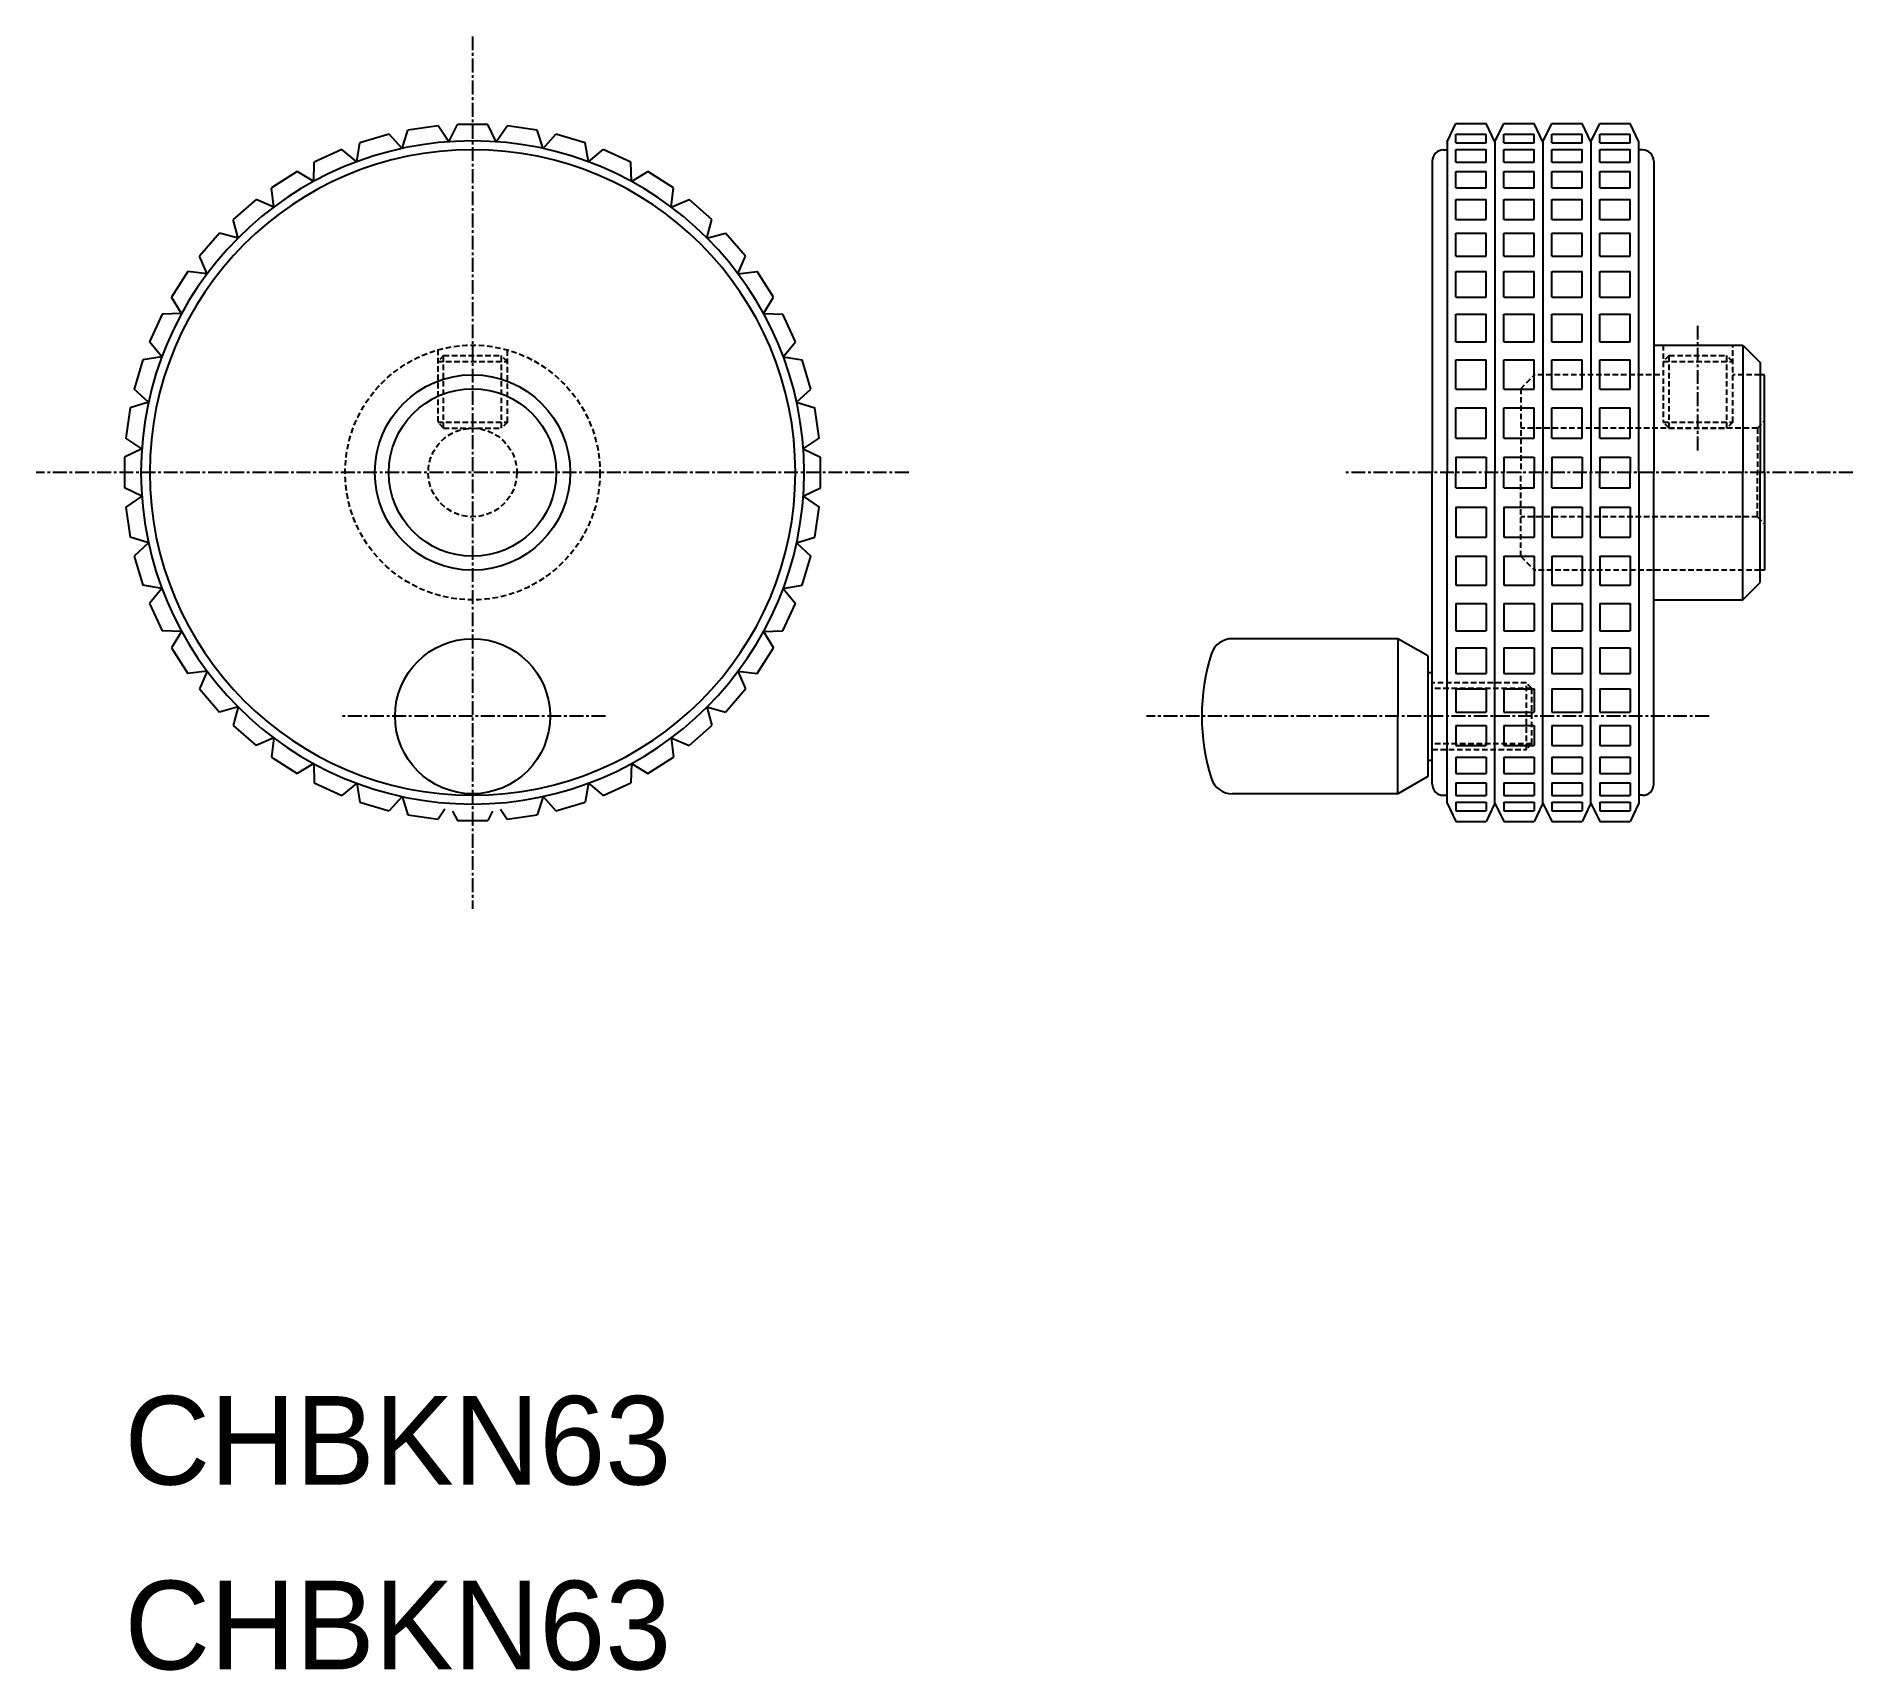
# Model space of a CAD drawing. Extents: x -5392 to -5228, y -1269 to -1122.
import ezdxf
from ezdxf.enums import TextEntityAlignment as Align

# ---------------------------------------------------------------- set-up
doc = ezdxf.new("R2010")
doc.units = 0
doc.linetypes.add('CENTER', pattern=[2, 1.25, -0.25, 0.25, -0.25])
doc.linetypes.add('DASHED', pattern=[0.75, 0.5, -0.25])
doc.layers.get('0').update_dxf_attribs({"linetype": 'CONTINUOUS'})
doc.layers.add('CENTER', color=1, linetype='CENTER')

msp = doc.modelspace()

# ---------------------------------------------------------------- linework, layer by layer
at = {"color": 7, "linetype": 'CONTINUOUS'}
for p, q in [((-5360.38, -1130.62), (-5363.01, -1131.39)), ((-5359.2, -1131.91), (-5360.38, -1130.62)), ((-5359.2, -1131.91), (-5358.67, -1130.25)), ((-5355.96, -1129.86), (-5358.67, -1130.25)), ((-5354.98, -1131.3), (-5355.96, -1129.86)), ((-5354.98, -1131.3), (-5354.21, -1129.73)), ((-5351.47, -1129.73), (-5354.21, -1129.73)), ((-5350.71, -1131.3), (-5351.47, -1129.73)), ((-5350.71, -1131.3), (-5349.73, -1129.86)), ((-5347.01, -1130.25), (-5349.73, -1129.86)), ((-5346.48, -1131.91), (-5347.01, -1130.25)), ((-5346.48, -1131.91), (-5345.31, -1130.62)), ((-5342.68, -1131.39), (-5345.31, -1130.62)), ((-5264.88, -1131.3), (-5264.09, -1129.65)), ((-5264.09, -1129.65), (-5261.34, -1129.65)), ((-5264.09, -1131.39), (-5264.09, -1130.62)), ((-5264.09, -1130.62), (-5261.34, -1130.62)), ((-5260.55, -1131.3), (-5261.34, -1129.65)), ((-5261.34, -1131.39), (-5261.34, -1130.62)), ((-5260.55, -1131.3), (-5259.76, -1129.65)), ((-5259.76, -1129.65), (-5257.01, -1129.65)), ((-5259.76, -1131.39), (-5259.76, -1130.62)), ((-5259.76, -1130.62), (-5257.01, -1130.62)), ((-5256.22, -1131.3), (-5257.01, -1129.65)), ((-5257.01, -1131.39), (-5257.01, -1130.62)), ((-5256.22, -1131.3), (-5255.43, -1129.65)), ((-5255.43, -1129.65), (-5252.67, -1129.65)), ((-5255.43, -1130.62), (-5252.67, -1130.62)), ((-5255.43, -1131.39), (-5255.43, -1130.62)), ((-5251.89, -1131.3), (-5252.67, -1129.65)), ((-5252.67, -1131.39), (-5252.67, -1130.62)), ((-5251.89, -1131.3), (-5251.1, -1129.65)), ((-5251.1, -1129.65), (-5248.34, -1129.65)), ((-5251.1, -1130.62), (-5248.34, -1130.62)), ((-5251.1, -1131.39), (-5251.1, -1130.62)), ((-5247.56, -1131.3), (-5248.34, -1129.65)), ((-5248.34, -1131.39), (-5248.34, -1130.62)), ((-5364.65, -1132), (-5367.14, -1133.14)), ((-5363.3, -1133.11), (-5364.65, -1132)), ((-5363.3, -1133.11), (-5363.01, -1131.39)), ((-5342.39, -1133.11), (-5342.68, -1131.39)), ((-5342.39, -1133.11), (-5341.04, -1132)), ((-5338.54, -1133.14), (-5341.04, -1132)), ((-5265.19, -1132.02), (-5264.88, -1132.02)), ((-5264.88, -1131.3), (-5264.88, -1161.15)), ((-5264.09, -1131.39), (-5261.34, -1131.39)), ((-5264.09, -1133.14), (-5264.09, -1132)), ((-5264.09, -1132), (-5261.34, -1132)), ((-5261.34, -1133.14), (-5261.34, -1132)), ((-5260.55, -1131.3), (-5260.55, -1161.15)), ((-5259.76, -1131.39), (-5257.01, -1131.39)), ((-5259.76, -1133.14), (-5259.76, -1132)), ((-5259.76, -1132), (-5257.01, -1132)), ((-5257.01, -1133.14), (-5257.01, -1132)), ((-5256.22, -1131.3), (-5256.22, -1161.15)), ((-5255.43, -1131.39), (-5252.67, -1131.39)), ((-5255.43, -1132), (-5252.67, -1132)), ((-5255.43, -1133.14), (-5255.43, -1132)), ((-5252.67, -1133.14), (-5252.67, -1132)), ((-5251.89, -1131.3), (-5251.89, -1161.15)), ((-5251.1, -1131.39), (-5248.34, -1131.39)), ((-5251.1, -1132), (-5248.34, -1132)), ((-5251.1, -1133.14), (-5251.1, -1132)), ((-5248.34, -1133.14), (-5248.34, -1132)), ((-5247.56, -1161.15), (-5247.56, -1131.3)), ((-5247.24, -1132.02), (-5247.56, -1132.02)), ((-5368.68, -1133.98), (-5370.98, -1135.46)), ((-5367.18, -1134.89), (-5368.68, -1133.98)), ((-5367.18, -1134.89), (-5367.14, -1133.14)), ((-5338.5, -1134.89), (-5338.54, -1133.14)), ((-5338.5, -1134.89), (-5337.01, -1133.98)), ((-5334.7, -1135.46), (-5337.01, -1133.98)), ((-5266.22, -1133.04), (-5266.22, -1161.15)), ((-5264.09, -1133.14), (-5261.34, -1133.14)), ((-5264.09, -1133.98), (-5261.34, -1133.98)), ((-5264.09, -1135.46), (-5264.09, -1133.98)), ((-5261.34, -1135.46), (-5261.34, -1133.98)), ((-5259.76, -1133.14), (-5257.01, -1133.14)), ((-5259.76, -1135.46), (-5259.76, -1133.98)), ((-5259.76, -1133.98), (-5257.01, -1133.98)), ((-5257.01, -1135.46), (-5257.01, -1133.98)), ((-5255.43, -1133.14), (-5252.67, -1133.14)), ((-5255.43, -1133.98), (-5252.67, -1133.98)), ((-5255.43, -1135.46), (-5255.43, -1133.98)), ((-5252.67, -1135.46), (-5252.67, -1133.98)), ((-5251.1, -1133.14), (-5248.34, -1133.14)), ((-5251.1, -1133.98), (-5248.34, -1133.98)), ((-5251.1, -1135.46), (-5251.1, -1133.98)), ((-5248.34, -1135.46), (-5248.34, -1133.98)), ((-5246.22, -1133.04), (-5246.22, -1161.15)), ((-5370.78, -1137.2), (-5370.98, -1135.46)), ((-5334.91, -1137.2), (-5334.7, -1135.46)), ((-5264.09, -1135.46), (-5261.34, -1135.46)), ((-5259.76, -1135.46), (-5257.01, -1135.46)), ((-5255.43, -1135.46), (-5252.67, -1135.46)), ((-5251.1, -1135.46), (-5248.34, -1135.46)), ((-5372.38, -1136.51), (-5374.46, -1138.31)), ((-5370.78, -1137.2), (-5372.38, -1136.51)), ((-5334.91, -1137.2), (-5333.3, -1136.51)), ((-5331.23, -1138.31), (-5333.3, -1136.51)), ((-5264.09, -1138.31), (-5264.09, -1136.51)), ((-5264.09, -1136.51), (-5261.34, -1136.51)), ((-5261.34, -1138.31), (-5261.34, -1136.51)), ((-5259.76, -1138.31), (-5259.76, -1136.51)), ((-5259.76, -1136.51), (-5257.01, -1136.51)), ((-5257.01, -1138.31), (-5257.01, -1136.51)), ((-5255.43, -1136.51), (-5252.67, -1136.51)), ((-5255.43, -1138.31), (-5255.43, -1136.51)), ((-5252.67, -1138.31), (-5252.67, -1136.51)), ((-5251.1, -1136.51), (-5248.34, -1136.51)), ((-5251.1, -1138.31), (-5251.1, -1136.51)), ((-5248.34, -1138.31), (-5248.34, -1136.51)), ((-5374, -1139.99), (-5374.46, -1138.31)), ((-5331.68, -1139.99), (-5331.23, -1138.31)), ((-5264.09, -1138.31), (-5261.34, -1138.31)), ((-5259.76, -1138.31), (-5257.01, -1138.31)), ((-5255.43, -1138.31), (-5252.67, -1138.31)), ((-5251.1, -1138.31), (-5248.34, -1138.31)), ((-5375.69, -1139.54), (-5377.49, -1141.61)), ((-5374, -1139.99), (-5375.69, -1139.54)), ((-5331.68, -1139.99), (-5330, -1139.54)), ((-5328.2, -1141.61), (-5330, -1139.54)), ((-5264.09, -1141.61), (-5264.09, -1139.54)), ((-5264.09, -1139.54), (-5261.34, -1139.54)), ((-5261.34, -1141.61), (-5261.34, -1139.54)), ((-5259.76, -1141.61), (-5259.76, -1139.54)), ((-5259.76, -1139.54), (-5257.01, -1139.54)), ((-5257.01, -1141.61), (-5257.01, -1139.54)), ((-5255.43, -1139.54), (-5252.67, -1139.54)), ((-5255.43, -1141.61), (-5255.43, -1139.54)), ((-5252.67, -1141.61), (-5252.67, -1139.54)), ((-5251.1, -1139.54), (-5248.34, -1139.54)), ((-5251.1, -1141.61), (-5251.1, -1139.54)), ((-5248.34, -1141.61), (-5248.34, -1139.54)), ((-5376.8, -1143.22), (-5377.49, -1141.61)), ((-5328.89, -1143.22), (-5328.2, -1141.61)), ((-5264.09, -1141.61), (-5261.34, -1141.61)), ((-5259.76, -1141.61), (-5257.01, -1141.61)), ((-5255.43, -1141.61), (-5252.67, -1141.61)), ((-5251.1, -1141.61), (-5248.34, -1141.61)), ((-5378.53, -1143.01), (-5380.02, -1145.32)), ((-5376.8, -1143.22), (-5378.53, -1143.01)), ((-5328.89, -1143.22), (-5327.15, -1143.01)), ((-5325.67, -1145.32), (-5327.15, -1143.01)), ((-5264.09, -1143.01), (-5261.34, -1143.01)), ((-5264.09, -1145.32), (-5264.09, -1143.01)), ((-5261.34, -1145.32), (-5261.34, -1143.01)), ((-5259.76, -1143.01), (-5257.01, -1143.01)), ((-5259.76, -1145.32), (-5259.76, -1143.01)), ((-5257.01, -1145.32), (-5257.01, -1143.01)), ((-5255.43, -1143.01), (-5252.67, -1143.01)), ((-5255.43, -1145.32), (-5255.43, -1143.01)), ((-5252.67, -1145.32), (-5252.67, -1143.01)), ((-5251.1, -1143.01), (-5248.34, -1143.01)), ((-5251.1, -1145.32), (-5251.1, -1143.01)), ((-5248.34, -1145.32), (-5248.34, -1143.01)), ((-5379.11, -1146.81), (-5380.02, -1145.32)), ((-5326.58, -1146.81), (-5325.67, -1145.32)), ((-5264.09, -1145.32), (-5261.34, -1145.32)), ((-5259.76, -1145.32), (-5257.01, -1145.32)), ((-5255.43, -1145.32), (-5252.67, -1145.32)), ((-5251.1, -1145.32), (-5248.34, -1145.32)), ((-5380.85, -1146.85), (-5381.99, -1149.35)), ((-5379.11, -1146.81), (-5380.85, -1146.85)), ((-5326.58, -1146.81), (-5324.83, -1146.85)), ((-5323.69, -1149.35), (-5324.83, -1146.85)), ((-5264.09, -1149.35), (-5264.09, -1146.85)), ((-5264.09, -1146.85), (-5261.34, -1146.85)), ((-5261.34, -1149.35), (-5261.34, -1146.85)), ((-5259.76, -1149.35), (-5259.76, -1146.85)), ((-5259.76, -1146.85), (-5257.01, -1146.85)), ((-5257.01, -1149.35), (-5257.01, -1146.85)), ((-5255.43, -1146.85), (-5252.67, -1146.85)), ((-5255.43, -1149.35), (-5255.43, -1146.85)), ((-5252.67, -1149.35), (-5252.67, -1146.85)), ((-5251.1, -1146.85), (-5248.34, -1146.85)), ((-5251.1, -1149.35), (-5251.1, -1146.85)), ((-5248.34, -1149.35), (-5248.34, -1146.85)), ((-5380.88, -1150.7), (-5382.6, -1150.98)), ((-5380.88, -1150.7), (-5381.99, -1149.35)), ((-5324.8, -1150.7), (-5323.69, -1149.35)), ((-5324.8, -1150.7), (-5323.08, -1150.98)), ((-5264.09, -1149.35), (-5261.34, -1149.35)), ((-5259.76, -1149.35), (-5257.01, -1149.35)), ((-5255.43, -1149.35), (-5252.67, -1149.35)), ((-5251.1, -1149.35), (-5248.34, -1149.35)), ((-5246.22, -1149.65), (-5238.19, -1149.65)), ((-5238.19, -1149.65), (-5236.61, -1151.23)), ((-5238.19, -1149.65), (-5238.19, -1161.15)), ((-5382.6, -1150.98), (-5383.38, -1153.62)), ((-5322.31, -1153.62), (-5323.08, -1150.98)), ((-5264.09, -1150.98), (-5261.34, -1150.98)), ((-5264.09, -1153.62), (-5264.09, -1150.98)), ((-5261.34, -1153.62), (-5261.34, -1150.98)), ((-5259.76, -1153.62), (-5259.76, -1150.98)), ((-5259.76, -1150.98), (-5257.01, -1150.98)), ((-5257.01, -1153.62), (-5257.01, -1150.98)), ((-5255.43, -1150.98), (-5252.67, -1150.98)), ((-5255.43, -1153.62), (-5255.43, -1150.98)), ((-5252.67, -1153.62), (-5252.67, -1150.98)), ((-5251.1, -1150.98), (-5248.34, -1150.98)), ((-5251.1, -1153.62), (-5251.1, -1150.98)), ((-5248.34, -1153.62), (-5248.34, -1150.98)), ((-5236.61, -1151.23), (-5236.61, -1161.15)), ((-5236.23, -1152.33), (-5236.61, -1152.33)), ((-5236.23, -1161.15), (-5236.23, -1152.33)), ((-5382.08, -1154.79), (-5383.38, -1153.62)), ((-5323.6, -1154.79), (-5322.31, -1153.62)), ((-5264.09, -1153.62), (-5261.34, -1153.62)), ((-5259.76, -1153.62), (-5257.01, -1153.62)), ((-5255.43, -1153.62), (-5252.67, -1153.62)), ((-5251.1, -1153.62), (-5248.34, -1153.62)), ((-5383.75, -1155.32), (-5384.14, -1158.04)), ((-5382.08, -1154.79), (-5383.75, -1155.32)), ((-5323.6, -1154.79), (-5321.94, -1155.32)), ((-5321.55, -1158.04), (-5321.94, -1155.32)), ((-5264.09, -1158.04), (-5264.09, -1155.32)), ((-5264.09, -1155.32), (-5261.34, -1155.32)), ((-5261.34, -1158.04), (-5261.34, -1155.32)), ((-5259.76, -1158.04), (-5259.76, -1155.32)), ((-5259.76, -1155.32), (-5257.01, -1155.32)), ((-5257.01, -1158.04), (-5257.01, -1155.32)), ((-5255.43, -1155.32), (-5252.67, -1155.32)), ((-5255.43, -1158.04), (-5255.43, -1155.32)), ((-5252.67, -1158.04), (-5252.67, -1155.32)), ((-5251.1, -1155.32), (-5248.34, -1155.32)), ((-5251.1, -1158.04), (-5251.1, -1155.32)), ((-5248.34, -1158.04), (-5248.34, -1155.32)), ((-5382.69, -1159.02), (-5384.26, -1159.78)), ((-5382.69, -1159.02), (-5384.14, -1158.04)), ((-5322.99, -1159.02), (-5321.55, -1158.04)), ((-5322.99, -1159.02), (-5321.42, -1159.78)), ((-5264.09, -1158.04), (-5261.34, -1158.04)), ((-5259.76, -1158.04), (-5257.01, -1158.04)), ((-5255.43, -1158.04), (-5252.67, -1158.04)), ((-5251.1, -1158.04), (-5248.34, -1158.04)), ((-5384.26, -1159.78), (-5384.26, -1162.52)), ((-5321.42, -1162.52), (-5321.42, -1159.78)), ((-5264.09, -1159.78), (-5261.34, -1159.78)), ((-5264.09, -1159.78), (-5264.09, -1161.15)), ((-5261.34, -1159.78), (-5261.34, -1161.15)), ((-5259.76, -1159.78), (-5257.01, -1159.78)), ((-5259.76, -1159.78), (-5259.76, -1161.15)), ((-5257.01, -1159.78), (-5257.01, -1161.15)), ((-5255.43, -1159.78), (-5252.67, -1159.78)), ((-5255.43, -1159.78), (-5255.43, -1161.15)), ((-5252.67, -1159.78), (-5252.67, -1161.15)), ((-5251.1, -1159.78), (-5248.34, -1159.78)), ((-5251.1, -1159.78), (-5251.1, -1161.15)), ((-5248.34, -1159.78), (-5248.34, -1161.15)), ((-5266.22, -1189.27), (-5266.22, -1161.15)), ((-5264.88, -1191), (-5264.88, -1161.15)), ((-5264.09, -1162.52), (-5264.09, -1161.15)), ((-5261.34, -1162.52), (-5261.34, -1161.15)), ((-5260.55, -1191), (-5260.55, -1161.15)), ((-5259.76, -1162.52), (-5259.76, -1161.15)), ((-5257.01, -1162.52), (-5257.01, -1161.15)), ((-5256.22, -1191), (-5256.22, -1161.15)), ((-5255.43, -1162.52), (-5255.43, -1161.15)), ((-5252.67, -1162.52), (-5252.67, -1161.15)), ((-5251.89, -1191), (-5251.89, -1161.15)), ((-5251.1, -1162.52), (-5251.1, -1161.15)), ((-5248.34, -1162.52), (-5248.34, -1161.15)), ((-5247.56, -1161.15), (-5247.56, -1191)), ((-5246.22, -1189.27), (-5246.22, -1161.15)), ((-5238.19, -1172.65), (-5238.19, -1161.15)), ((-5236.61, -1171.08), (-5236.61, -1161.15)), ((-5236.23, -1161.15), (-5236.23, -1169.97)), ((-5382.69, -1163.29), (-5384.26, -1162.52)), ((-5382.69, -1163.29), (-5384.14, -1164.27)), ((-5322.99, -1163.29), (-5321.42, -1162.52)), ((-5322.99, -1163.29), (-5321.55, -1164.27)), ((-5264.09, -1162.52), (-5261.34, -1162.52)), ((-5259.76, -1162.52), (-5257.01, -1162.52)), ((-5255.43, -1162.52), (-5252.67, -1162.52)), ((-5251.1, -1162.52), (-5248.34, -1162.52)), ((-5384.14, -1164.27), (-5383.75, -1166.98)), ((-5321.94, -1166.98), (-5321.55, -1164.27)), ((-5264.09, -1164.27), (-5264.09, -1166.98)), ((-5264.09, -1164.27), (-5261.34, -1164.27)), ((-5261.34, -1164.27), (-5261.34, -1166.98)), ((-5259.76, -1164.27), (-5259.76, -1166.98)), ((-5259.76, -1164.27), (-5257.01, -1164.27)), ((-5257.01, -1164.27), (-5257.01, -1166.98)), ((-5255.43, -1164.27), (-5255.43, -1166.98)), ((-5255.43, -1164.27), (-5252.67, -1164.27)), ((-5252.67, -1164.27), (-5252.67, -1166.98)), ((-5251.1, -1164.27), (-5251.1, -1166.98)), ((-5251.1, -1164.27), (-5248.34, -1164.27)), ((-5248.34, -1164.27), (-5248.34, -1166.98)), ((-5382.08, -1167.51), (-5383.75, -1166.98)), ((-5323.6, -1167.51), (-5321.94, -1166.98)), ((-5264.09, -1166.98), (-5261.34, -1166.98)), ((-5259.76, -1166.98), (-5257.01, -1166.98)), ((-5255.43, -1166.98), (-5252.67, -1166.98)), ((-5251.1, -1166.98), (-5248.34, -1166.98)), ((-5382.08, -1167.51), (-5383.38, -1168.69)), ((-5383.38, -1168.69), (-5382.6, -1171.32)), ((-5323.6, -1167.51), (-5322.31, -1168.69)), ((-5323.08, -1171.32), (-5322.31, -1168.69)), ((-5264.09, -1168.69), (-5261.34, -1168.69)), ((-5264.09, -1168.69), (-5264.09, -1171.32)), ((-5261.34, -1168.69), (-5261.34, -1171.32)), ((-5259.76, -1168.69), (-5259.76, -1171.32)), ((-5259.76, -1168.69), (-5257.01, -1168.69)), ((-5257.01, -1168.69), (-5257.01, -1171.32)), ((-5255.43, -1168.69), (-5252.67, -1168.69)), ((-5255.43, -1168.69), (-5255.43, -1171.32)), ((-5252.67, -1168.69), (-5252.67, -1171.32)), ((-5251.1, -1168.69), (-5248.34, -1168.69)), ((-5251.1, -1168.69), (-5251.1, -1171.32)), ((-5248.34, -1168.69), (-5248.34, -1171.32)), ((-5236.23, -1169.97), (-5236.61, -1169.97)), ((-5380.88, -1171.61), (-5382.6, -1171.32)), ((-5380.88, -1171.61), (-5381.99, -1172.96)), ((-5324.8, -1171.61), (-5323.08, -1171.32)), ((-5324.8, -1171.61), (-5323.69, -1172.96)), ((-5264.09, -1171.32), (-5261.34, -1171.32)), ((-5259.76, -1171.32), (-5257.01, -1171.32)), ((-5255.43, -1171.32), (-5252.67, -1171.32)), ((-5251.1, -1171.32), (-5248.34, -1171.32)), ((-5238.19, -1172.65), (-5236.61, -1171.08)), ((-5381.99, -1172.96), (-5380.85, -1175.45)), ((-5324.83, -1175.45), (-5323.69, -1172.96)), ((-5264.09, -1172.96), (-5264.09, -1175.45)), ((-5264.09, -1172.96), (-5261.34, -1172.96)), ((-5261.34, -1172.96), (-5261.34, -1175.45)), ((-5259.76, -1172.96), (-5259.76, -1175.45)), ((-5259.76, -1172.96), (-5257.01, -1172.96)), ((-5257.01, -1172.96), (-5257.01, -1175.45)), ((-5255.43, -1172.96), (-5255.43, -1175.45)), ((-5255.43, -1172.96), (-5252.67, -1172.96)), ((-5252.67, -1172.96), (-5252.67, -1175.45)), ((-5251.1, -1172.96), (-5251.1, -1175.45)), ((-5251.1, -1172.96), (-5248.34, -1172.96)), ((-5248.34, -1172.96), (-5248.34, -1175.45)), ((-5246.22, -1172.65), (-5238.19, -1172.65)), ((-5379.11, -1175.49), (-5380.85, -1175.45)), ((-5379.11, -1175.49), (-5380.02, -1176.99)), ((-5326.58, -1175.49), (-5324.83, -1175.45)), ((-5326.58, -1175.49), (-5325.67, -1176.99)), ((-5264.09, -1175.45), (-5261.34, -1175.45)), ((-5259.76, -1175.45), (-5257.01, -1175.45)), ((-5255.43, -1175.45), (-5252.67, -1175.45)), ((-5251.1, -1175.45), (-5248.34, -1175.45)), ((-5380.02, -1176.99), (-5378.53, -1179.29)), ((-5327.15, -1179.29), (-5325.67, -1176.99)), ((-5269.32, -1176.15), (-5284.26, -1176.15)), ((-5269.32, -1176.15), (-5269.32, -1183.15)), ((-5266.62, -1177.71), (-5269.32, -1176.15)), ((-5264.09, -1176.99), (-5261.34, -1176.99)), ((-5264.09, -1176.99), (-5264.09, -1179.29)), ((-5261.34, -1176.99), (-5261.34, -1179.29)), ((-5259.76, -1176.99), (-5257.01, -1176.99)), ((-5259.76, -1176.99), (-5259.76, -1179.29)), ((-5257.01, -1176.99), (-5257.01, -1179.29)), ((-5255.43, -1176.99), (-5252.67, -1176.99)), ((-5255.43, -1176.99), (-5255.43, -1179.29)), ((-5252.67, -1176.99), (-5252.67, -1179.29)), ((-5251.1, -1176.99), (-5248.34, -1176.99)), ((-5251.1, -1176.99), (-5251.1, -1179.29)), ((-5248.34, -1176.99), (-5248.34, -1179.29)), ((-5376.8, -1179.09), (-5378.53, -1179.29)), ((-5376.8, -1179.09), (-5377.49, -1180.69)), ((-5328.89, -1179.09), (-5328.2, -1180.69)), ((-5328.89, -1179.09), (-5327.15, -1179.29)), ((-5266.62, -1179.19), (-5266.22, -1179.19)), ((-5264.09, -1179.29), (-5261.34, -1179.29)), ((-5259.76, -1179.29), (-5257.01, -1179.29)), ((-5255.43, -1179.29), (-5252.67, -1179.29)), ((-5251.1, -1179.29), (-5248.34, -1179.29)), ((-5377.49, -1180.69), (-5375.69, -1182.77)), ((-5330, -1182.77), (-5328.2, -1180.69)), ((-5264.09, -1180.69), (-5264.09, -1182.77)), ((-5264.09, -1180.69), (-5261.34, -1180.69)), ((-5261.34, -1180.69), (-5261.34, -1182.77)), ((-5259.76, -1180.69), (-5259.76, -1182.77)), ((-5259.76, -1180.69), (-5257.01, -1180.69)), ((-5257.01, -1180.69), (-5257.01, -1182.77)), ((-5255.43, -1180.69), (-5255.43, -1182.77)), ((-5255.43, -1180.69), (-5252.67, -1180.69)), ((-5252.67, -1180.69), (-5252.67, -1182.77)), ((-5251.1, -1180.69), (-5251.1, -1182.77)), ((-5251.1, -1180.69), (-5248.34, -1180.69)), ((-5248.34, -1180.69), (-5248.34, -1182.77)), ((-5374, -1182.31), (-5375.69, -1182.77)), ((-5374, -1182.31), (-5374.46, -1184)), ((-5331.68, -1182.31), (-5330, -1182.77)), ((-5331.68, -1182.31), (-5331.23, -1184)), ((-5269.32, -1190.15), (-5269.32, -1183.15)), ((-5264.09, -1182.77), (-5261.34, -1182.77)), ((-5259.76, -1182.77), (-5257.01, -1182.77)), ((-5255.43, -1182.77), (-5252.67, -1182.77)), ((-5251.1, -1182.77), (-5248.34, -1182.77)), ((-5374.46, -1184), (-5372.38, -1185.8)), ((-5370.78, -1185.11), (-5372.38, -1185.8)), ((-5370.78, -1185.11), (-5370.98, -1186.84)), ((-5334.91, -1185.11), (-5334.7, -1186.84)), ((-5334.91, -1185.11), (-5333.3, -1185.8)), ((-5333.3, -1185.8), (-5331.23, -1184)), ((-5264.09, -1184), (-5264.09, -1185.8)), ((-5264.09, -1184), (-5261.34, -1184)), ((-5261.34, -1184), (-5261.34, -1185.8)), ((-5259.76, -1184), (-5259.76, -1185.8)), ((-5259.76, -1184), (-5257.01, -1184)), ((-5257.01, -1184), (-5257.01, -1185.8)), ((-5255.43, -1184), (-5255.43, -1185.8)), ((-5255.43, -1184), (-5252.67, -1184)), ((-5252.67, -1184), (-5252.67, -1185.8)), ((-5251.1, -1184), (-5251.1, -1185.8)), ((-5251.1, -1184), (-5248.34, -1184)), ((-5248.34, -1184), (-5248.34, -1185.8)), ((-5370.98, -1186.84), (-5368.68, -1188.33)), ((-5337.01, -1188.33), (-5334.7, -1186.84)), ((-5264.09, -1185.8), (-5261.34, -1185.8)), ((-5264.09, -1186.84), (-5264.09, -1188.33)), ((-5264.09, -1186.84), (-5261.34, -1186.84)), ((-5261.34, -1186.84), (-5261.34, -1188.33)), ((-5259.76, -1185.8), (-5257.01, -1185.8)), ((-5259.76, -1186.84), (-5259.76, -1188.33)), ((-5259.76, -1186.84), (-5257.01, -1186.84)), ((-5257.01, -1186.84), (-5257.01, -1188.33)), ((-5255.43, -1185.8), (-5252.67, -1185.8)), ((-5255.43, -1186.84), (-5255.43, -1188.33)), ((-5255.43, -1186.84), (-5252.67, -1186.84)), ((-5252.67, -1186.84), (-5252.67, -1188.33)), ((-5251.1, -1185.8), (-5248.34, -1185.8)), ((-5251.1, -1186.84), (-5251.1, -1188.33)), ((-5251.1, -1186.84), (-5248.34, -1186.84)), ((-5248.34, -1186.84), (-5248.34, -1188.33)), ((-5367.18, -1187.42), (-5368.68, -1188.33)), ((-5367.18, -1187.42), (-5367.14, -1189.16)), ((-5338.5, -1187.42), (-5338.54, -1189.16)), ((-5338.5, -1187.42), (-5337.01, -1188.33)), ((-5266.62, -1188.59), (-5269.32, -1190.15)), ((-5266.62, -1187.12), (-5266.22, -1187.12)), ((-5264.09, -1188.33), (-5261.34, -1188.33)), ((-5259.76, -1188.33), (-5257.01, -1188.33)), ((-5255.43, -1188.33), (-5252.67, -1188.33)), ((-5251.1, -1188.33), (-5248.34, -1188.33)), ((-5367.14, -1189.16), (-5364.65, -1190.3)), ((-5363.3, -1189.19), (-5364.65, -1190.3)), ((-5363.3, -1189.19), (-5363.01, -1190.91)), ((-5342.39, -1189.19), (-5342.68, -1190.91)), ((-5342.39, -1189.19), (-5341.04, -1190.3)), ((-5341.04, -1190.3), (-5338.54, -1189.16)), ((-5269.32, -1190.15), (-5284.26, -1190.15)), ((-5265.19, -1190.29), (-5264.88, -1190.29)), ((-5264.09, -1189.16), (-5264.09, -1190.3)), ((-5264.09, -1189.16), (-5261.34, -1189.16)), ((-5264.09, -1190.3), (-5261.34, -1190.3)), ((-5261.34, -1189.16), (-5261.34, -1190.3)), ((-5259.76, -1189.16), (-5259.76, -1190.3)), ((-5259.76, -1189.16), (-5257.01, -1189.16)), ((-5259.76, -1190.3), (-5257.01, -1190.3)), ((-5257.01, -1189.16), (-5257.01, -1190.3)), ((-5255.43, -1189.16), (-5255.43, -1190.3)), ((-5255.43, -1189.16), (-5252.67, -1189.16)), ((-5255.43, -1190.3), (-5252.67, -1190.3)), ((-5252.67, -1189.16), (-5252.67, -1190.3)), ((-5251.1, -1189.16), (-5251.1, -1190.3)), ((-5251.1, -1189.16), (-5248.34, -1189.16)), ((-5251.1, -1190.3), (-5248.34, -1190.3)), ((-5248.34, -1189.16), (-5248.34, -1190.3)), ((-5247.24, -1190.29), (-5247.56, -1190.29)), ((-5363.01, -1190.91), (-5360.38, -1191.69)), ((-5359.2, -1190.39), (-5360.38, -1191.69)), ((-5359.2, -1190.39), (-5358.67, -1192.06)), ((-5355.35, -1191.55), (-5355.96, -1192.45)), ((-5354.64, -1191.71), (-5354.21, -1192.57)), ((-5351.05, -1191.71), (-5351.47, -1192.57)), ((-5350.33, -1191.55), (-5349.73, -1192.45)), ((-5346.48, -1190.39), (-5347.01, -1192.06)), ((-5346.48, -1190.39), (-5345.31, -1191.69)), ((-5345.31, -1191.69), (-5342.68, -1190.91)), ((-5264.88, -1191), (-5264.09, -1192.65)), ((-5264.09, -1190.91), (-5264.09, -1191.69)), ((-5264.09, -1190.91), (-5261.34, -1190.91)), ((-5264.09, -1191.69), (-5261.34, -1191.69)), ((-5261.34, -1190.91), (-5261.34, -1191.69)), ((-5260.55, -1191), (-5261.34, -1192.65)), ((-5260.55, -1191), (-5259.76, -1192.65)), ((-5259.76, -1190.91), (-5259.76, -1191.69)), ((-5259.76, -1190.91), (-5257.01, -1190.91)), ((-5259.76, -1191.69), (-5257.01, -1191.69)), ((-5257.01, -1190.91), (-5257.01, -1191.69)), ((-5256.22, -1191), (-5257.01, -1192.65)), ((-5256.22, -1191), (-5255.43, -1192.65)), ((-5255.43, -1190.91), (-5255.43, -1191.69)), ((-5255.43, -1190.91), (-5252.67, -1190.91)), ((-5255.43, -1191.69), (-5252.67, -1191.69)), ((-5252.67, -1190.91), (-5252.67, -1191.69)), ((-5251.89, -1191), (-5252.67, -1192.65)), ((-5251.89, -1191), (-5251.1, -1192.65)), ((-5251.1, -1190.91), (-5251.1, -1191.69)), ((-5251.1, -1190.91), (-5248.34, -1190.91)), ((-5251.1, -1191.69), (-5248.34, -1191.69)), ((-5248.34, -1190.91), (-5248.34, -1191.69)), ((-5247.56, -1191), (-5248.34, -1192.65)), ((-5358.67, -1192.06), (-5355.96, -1192.45)), ((-5354.21, -1192.57), (-5351.47, -1192.57)), ((-5349.73, -1192.45), (-5347.01, -1192.06)), ((-5264.09, -1192.65), (-5261.34, -1192.65)), ((-5259.76, -1192.65), (-5257.01, -1192.65)), ((-5255.43, -1192.65), (-5252.67, -1192.65)), ((-5251.1, -1192.65), (-5248.34, -1192.65))]:
    msp.add_line(p, q, dxfattribs=at)
at = {"color": 3, "linetype": 'DASHED'}
for p, q in [((-5355.99, -1150.06), (-5355.99, -1156.61)), ((-5355.45, -1150.59), (-5355.99, -1151.14)), ((-5355.45, -1157.15), (-5355.45, -1150.59)), ((-5355.45, -1150.59), (-5350.24, -1150.59)), ((-5350.24, -1157.15), (-5350.24, -1150.59)), ((-5349.69, -1151.14), (-5350.24, -1150.59)), ((-5349.69, -1156.61), (-5349.69, -1150.06)), ((-5245.38, -1149.65), (-5245.38, -1156.61)), ((-5244.84, -1150.59), (-5245.38, -1151.14)), ((-5244.84, -1150.59), (-5239.63, -1150.59)), ((-5244.84, -1157.15), (-5244.84, -1150.59)), ((-5239.08, -1151.14), (-5239.63, -1150.59)), ((-5239.63, -1157.15), (-5239.63, -1150.59)), ((-5239.08, -1156.61), (-5239.08, -1149.65)), ((-5355.99, -1151.14), (-5349.69, -1151.14)), ((-5258.23, -1153.59), (-5256.97, -1152.33)), ((-5245.68, -1152.33), (-5256.97, -1152.33)), ((-5245.38, -1151.14), (-5239.08, -1151.14)), ((-5236.61, -1152.33), (-5239.08, -1152.33)), ((-5258.23, -1153.59), (-5258.23, -1161.15)), ((-5355.99, -1156.61), (-5349.69, -1156.61)), ((-5355.45, -1157.15), (-5355.99, -1156.61)), ((-5355.45, -1157.15), (-5350.24, -1157.15)), ((-5349.69, -1156.61), (-5350.24, -1157.15)), ((-5236.86, -1157.15), (-5258.23, -1157.15)), ((-5244.84, -1157.15), (-5245.38, -1156.61)), ((-5245.38, -1156.61), (-5239.08, -1156.61)), ((-5244.84, -1157.15), (-5239.63, -1157.15)), ((-5239.08, -1156.61), (-5239.63, -1157.15)), ((-5236.86, -1157.15), (-5236.23, -1156.52)), ((-5236.86, -1157.15), (-5236.86, -1161.15)), ((-5258.23, -1168.71), (-5258.23, -1161.15)), ((-5236.86, -1165.15), (-5236.86, -1161.15)), ((-5236.86, -1165.15), (-5258.23, -1165.15)), ((-5236.86, -1165.15), (-5236.23, -1165.78)), ((-5258.23, -1168.71), (-5256.97, -1169.97)), ((-5236.61, -1169.97), (-5256.97, -1169.97)), ((-5257.72, -1180.15), (-5266.22, -1180.15)), ((-5257.22, -1180.65), (-5257.72, -1180.15)), ((-5257.72, -1186.15), (-5257.72, -1180.15)), ((-5257.22, -1180.65), (-5266.22, -1180.65)), ((-5257.22, -1185.65), (-5257.22, -1180.65)), ((-5257.22, -1185.65), (-5266.22, -1185.65)), ((-5266.22, -1186.15), (-5257.72, -1186.15)), ((-5257.22, -1185.65), (-5257.72, -1186.15))]:
    msp.add_line(p, q, dxfattribs=at)
at = {"linetype": 'CONTINUOUS'}
msp.add_line((-5266.62, -1177.71), (-5266.62, -1188.59), dxfattribs=at)
at = {"color": 3, "linetype": 'DASHED'}
for radius in [11.5, 4]:
    msp.add_circle((-5352.84, -1161.15), radius, dxfattribs=at)
at = {"color": 7, "linetype": 'CONTINUOUS'}
for centre, radius in [((-5352.84, -1161.15), 8.82), ((-5352.84, -1161.15), 7.56), ((-5352.84, -1183.15), 7)]:
    msp.add_circle(centre, radius, dxfattribs=at)
for centre, radius, start, end in [((-5352.84, -1161.15), 29.93, 270.0024, 270), ((-5352.84, -1161.15), 29.14, 270.0025, 270), ((-5265.19, -1133.04), 1.02, 90, 180), ((-5247.24, -1133.04), 1.02, 0, 90), ((-5284.26, -1178.15), 2, 90, 160.8769), ((-5268.17, -1183.15), 18.85, 162.5404, 197.4596), ((-5284.26, -1188.15), 2, 199.1231, 270), ((-5265.19, -1189.27), 1.02, 180, 270), ((-5247.24, -1189.27), 1.02, 270, 0)]:
    msp.add_arc(centre, radius, start, end, dxfattribs=at)
at = {"layer": 'CENTER', "color": 1, "linetype": 'CENTER'}
for p, q in [((-5352.84, -1121.78), (-5352.84, -1200.53)), ((-5242.23, -1159.15), (-5242.23, -1147.65)), ((-5313.47, -1161.15), (-5392.22, -1161.15)), ((-5228.26, -1161.15), (-5274.09, -1161.15)), ((-5340.84, -1183.15), (-5364.84, -1183.15)), ((-5241.22, -1183.15), (-5292.02, -1183.15))]:
    msp.add_line(p, q, dxfattribs=at)

# ---------------------------------------------------------------- texts
at = {"color": 7, "linetype": 'CONTINUOUS'}
for p in [(-5384.26, -1254.91), (-5384.26, -1271.59)]:
    msp.add_text('CHBKN63', height=8, dxfattribs=at).set_placement(p, align=Align.BOTTOM_LEFT)

doc.saveas('drawing.dxf')
